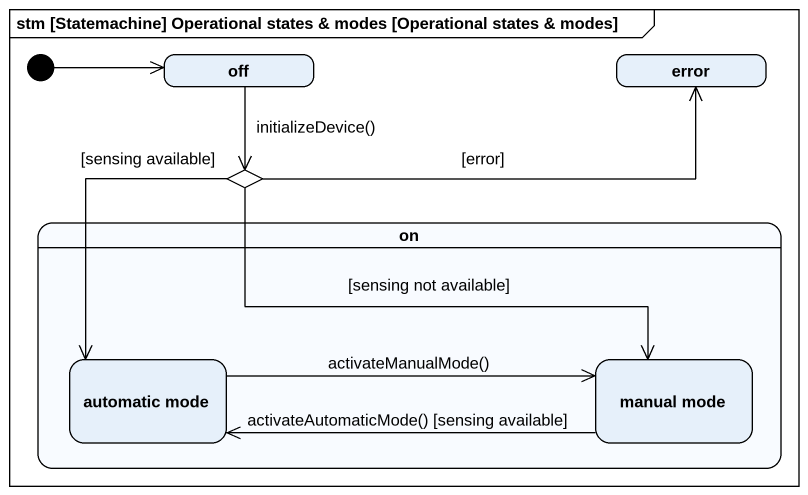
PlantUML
@startuml
mainframe stm [Statemachine] Operational states & modes [Operational states & modes]
hide empty description
state off
state error
state choice1 <<choice>>
state "on" as on_ {
  state "automatic mode" as automatic_mode
  state "manual mode" as manual_mode
}
[*] -right-> off
off --> choice1 : initializeDevice()
choice1 -right-> error : [error]
choice1 --> automatic_mode : [sensing available]
choice1 -right-> manual_mode : [sensing not available]
automatic_mode -right-> manual_mode : activateManualMode()
manual_mode -left-> automatic_mode : activateAutomaticMode() [sensing available]
@enduml
